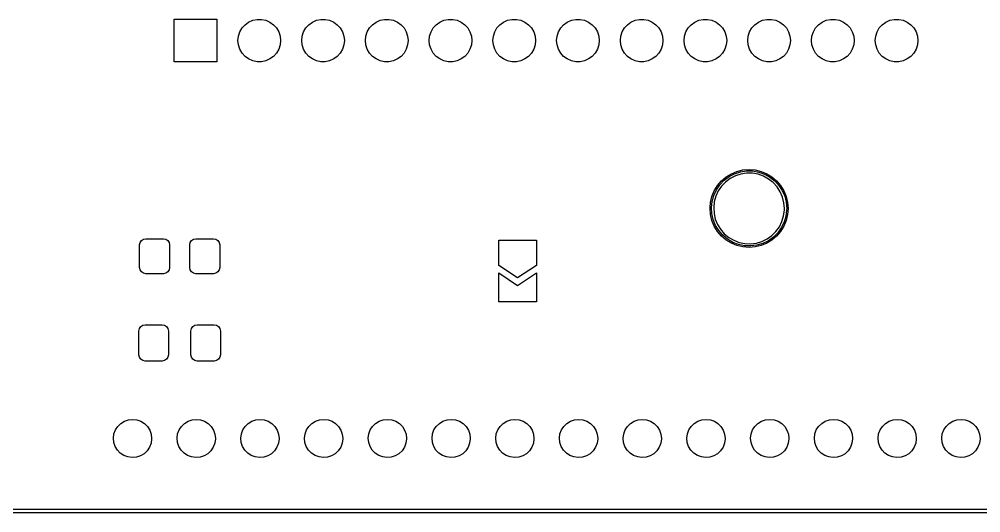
# Model space of a CAD drawing. Extents: x 10 to 287, y -200 to -10.
# Drawn here: x 81.23 to 119.56, y -122.34 to -102.66 of the extents above; entities that cross this region are included whole.
import ezdxf

# ---------------------------------------------------------------- set-up
doc = ezdxf.new("R2010")
doc.units = 0
doc.layers.add('BLACK', color=7, linetype='CONTINUOUS')

msp = doc.modelspace()

# ---------------------------------------------------------------- linework, layer by layer
at = {"layer": 'BLACK', "linetype": 'CONTINUOUS'}
for p, q in [((87.415, -104.355), (87.415, -102.655)), ((87.415, -102.655), (89.115, -102.655)), ((89.115, -102.655), (89.115, -104.355)), ((90.38, -102.769), (90.5423, -102.697)), ((90.5423, -102.697), (90.7162, -102.66)), ((90.7162, -102.66), (90.8938, -102.66)), ((90.8938, -102.66), (91.0677, -102.697)), ((91.0677, -102.697), (91.23, -102.769)), ((92.92, -102.769), (93.0823, -102.697)), ((93.0823, -102.697), (93.2562, -102.66)), ((93.2562, -102.66), (93.4338, -102.66)), ((93.4338, -102.66), (93.6077, -102.697)), ((93.6077, -102.697), (93.77, -102.769)), ((95.46, -102.769), (95.6223, -102.697)), ((95.6223, -102.697), (95.7962, -102.66)), ((95.7962, -102.66), (95.9738, -102.66)), ((95.9738, -102.66), (96.1477, -102.697)), ((96.1477, -102.697), (96.31, -102.769)), ((98, -102.769), (98.1623, -102.697)), ((98.1623, -102.697), (98.3362, -102.66)), ((98.3362, -102.66), (98.5138, -102.66)), ((98.5138, -102.66), (98.6877, -102.697)), ((98.6877, -102.697), (98.85, -102.769)), ((100.54, -102.769), (100.702, -102.697)), ((100.702, -102.697), (100.876, -102.66)), ((100.876, -102.66), (101.054, -102.66)), ((101.054, -102.66), (101.228, -102.697)), ((101.228, -102.697), (101.39, -102.769)), ((103.08, -102.769), (103.242, -102.697)), ((103.242, -102.697), (103.416, -102.66)), ((103.416, -102.66), (103.594, -102.66)), ((103.594, -102.66), (103.768, -102.697)), ((103.768, -102.697), (103.93, -102.769)), ((105.62, -102.769), (105.782, -102.697)), ((105.782, -102.697), (105.956, -102.66)), ((105.956, -102.66), (106.134, -102.66)), ((106.134, -102.66), (106.308, -102.697)), ((106.308, -102.697), (106.47, -102.769)), ((108.16, -102.769), (108.322, -102.697)), ((108.322, -102.697), (108.496, -102.66)), ((108.496, -102.66), (108.674, -102.66)), ((108.674, -102.66), (108.848, -102.697)), ((108.848, -102.697), (109.01, -102.769)), ((110.7, -102.769), (110.862, -102.697)), ((110.862, -102.697), (111.036, -102.66)), ((111.036, -102.66), (111.214, -102.66)), ((111.214, -102.66), (111.388, -102.697)), ((111.388, -102.697), (111.55, -102.769)), ((113.24, -102.769), (113.402, -102.697)), ((113.402, -102.697), (113.576, -102.66)), ((113.576, -102.66), (113.754, -102.66)), ((113.754, -102.66), (113.928, -102.697)), ((113.928, -102.697), (114.09, -102.769)), ((115.78, -102.769), (115.942, -102.697)), ((115.942, -102.697), (116.116, -102.66)), ((116.116, -102.66), (116.294, -102.66)), ((116.294, -102.66), (116.468, -102.697)), ((116.468, -102.697), (116.63, -102.769)), ((90.0285, -103.159), (90.1173, -103.005)), ((90.1173, -103.005), (90.2362, -102.873)), ((90.2362, -102.873), (90.38, -102.769)), ((91.23, -102.769), (91.3738, -102.873)), ((91.3738, -102.873), (91.4927, -103.005)), ((91.4927, -103.005), (91.5815, -103.159)), ((92.5685, -103.159), (92.6573, -103.005)), ((92.6573, -103.005), (92.7762, -102.873)), ((92.7762, -102.873), (92.92, -102.769)), ((93.77, -102.769), (93.9138, -102.873)), ((93.9138, -102.873), (94.0327, -103.005)), ((94.0327, -103.005), (94.1215, -103.159)), ((95.1085, -103.159), (95.1973, -103.005)), ((95.1973, -103.005), (95.3162, -102.873)), ((95.3162, -102.873), (95.46, -102.769)), ((96.31, -102.769), (96.4538, -102.873)), ((96.4538, -102.873), (96.5727, -103.005)), ((96.5727, -103.005), (96.6615, -103.159)), ((97.6485, -103.159), (97.7373, -103.005)), ((97.7373, -103.005), (97.8562, -102.873)), ((97.8562, -102.873), (98, -102.769)), ((98.85, -102.769), (98.9938, -102.873)), ((98.9938, -102.873), (99.1127, -103.005)), ((99.1127, -103.005), (99.2015, -103.159)), ((100.188, -103.159), (100.277, -103.005)), ((100.277, -103.005), (100.396, -102.873)), ((100.396, -102.873), (100.54, -102.769)), ((101.39, -102.769), (101.534, -102.873)), ((101.534, -102.873), (101.653, -103.005)), ((101.653, -103.005), (101.742, -103.159)), ((102.728, -103.159), (102.817, -103.005)), ((102.817, -103.005), (102.936, -102.873)), ((102.936, -102.873), (103.08, -102.769)), ((103.93, -102.769), (104.074, -102.873)), ((104.074, -102.873), (104.193, -103.005)), ((104.193, -103.005), (104.282, -103.159)), ((105.268, -103.159), (105.357, -103.005)), ((105.357, -103.005), (105.476, -102.873)), ((105.476, -102.873), (105.62, -102.769)), ((106.47, -102.769), (106.614, -102.873)), ((106.614, -102.873), (106.733, -103.005)), ((106.733, -103.005), (106.822, -103.159)), ((107.808, -103.159), (107.897, -103.005)), ((107.897, -103.005), (108.016, -102.873)), ((108.016, -102.873), (108.16, -102.769)), ((109.01, -102.769), (109.154, -102.873)), ((109.154, -102.873), (109.273, -103.005)), ((109.273, -103.005), (109.362, -103.159)), ((110.348, -103.159), (110.437, -103.005)), ((110.437, -103.005), (110.556, -102.873)), ((110.556, -102.873), (110.7, -102.769)), ((111.55, -102.769), (111.694, -102.873)), ((111.694, -102.873), (111.813, -103.005)), ((111.813, -103.005), (111.902, -103.159)), ((112.888, -103.159), (112.977, -103.005)), ((112.977, -103.005), (113.096, -102.873)), ((113.096, -102.873), (113.24, -102.769)), ((114.09, -102.769), (114.234, -102.873)), ((114.234, -102.873), (114.353, -103.005)), ((114.353, -103.005), (114.442, -103.159)), ((115.428, -103.159), (115.517, -103.005)), ((115.517, -103.005), (115.636, -102.873)), ((115.636, -102.873), (115.78, -102.769)), ((116.63, -102.769), (116.774, -102.873)), ((116.774, -102.873), (116.893, -103.005)), ((116.893, -103.005), (116.982, -103.159)), ((89.955, -103.505), (89.9736, -103.328)), ((89.9736, -103.328), (90.0285, -103.159)), ((91.5815, -103.159), (91.6364, -103.328)), ((91.6364, -103.328), (91.655, -103.505)), ((92.495, -103.505), (92.5136, -103.328)), ((92.5136, -103.328), (92.5685, -103.159)), ((94.1215, -103.159), (94.1764, -103.328)), ((94.1764, -103.328), (94.195, -103.505)), ((95.035, -103.505), (95.0536, -103.328)), ((95.0536, -103.328), (95.1085, -103.159)), ((96.6615, -103.159), (96.7164, -103.328)), ((96.7164, -103.328), (96.735, -103.505)), ((97.575, -103.505), (97.5936, -103.328)), ((97.5936, -103.328), (97.6485, -103.159)), ((99.2015, -103.159), (99.2564, -103.328)), ((99.2564, -103.328), (99.275, -103.505)), ((100.115, -103.505), (100.134, -103.328)), ((100.134, -103.328), (100.188, -103.159)), ((101.742, -103.159), (101.796, -103.328)), ((101.796, -103.328), (101.815, -103.505)), ((102.655, -103.505), (102.674, -103.328)), ((102.674, -103.328), (102.728, -103.159)), ((104.282, -103.159), (104.336, -103.328)), ((104.336, -103.328), (104.355, -103.505)), ((105.195, -103.505), (105.214, -103.328)), ((105.214, -103.328), (105.268, -103.159)), ((106.822, -103.159), (106.876, -103.328)), ((106.876, -103.328), (106.895, -103.505)), ((107.735, -103.505), (107.754, -103.328)), ((107.754, -103.328), (107.808, -103.159)), ((109.362, -103.159), (109.416, -103.328)), ((109.416, -103.328), (109.435, -103.505)), ((110.275, -103.505), (110.294, -103.328)), ((110.294, -103.328), (110.348, -103.159)), ((111.902, -103.159), (111.956, -103.328)), ((111.956, -103.328), (111.975, -103.505)), ((112.815, -103.505), (112.834, -103.328)), ((112.834, -103.328), (112.888, -103.159)), ((114.442, -103.159), (114.496, -103.328)), ((114.496, -103.328), (114.515, -103.505)), ((115.355, -103.505), (115.374, -103.328)), ((115.374, -103.328), (115.428, -103.159)), ((116.982, -103.159), (117.036, -103.328)), ((117.036, -103.328), (117.055, -103.505)), ((89.9736, -103.682), (89.955, -103.505)), ((90.0285, -103.851), (89.9736, -103.682)), ((90.1173, -104.005), (90.0285, -103.851)), ((91.5815, -103.851), (91.4927, -104.005)), ((91.6364, -103.682), (91.5815, -103.851)), ((91.655, -103.505), (91.6364, -103.682)), ((92.5136, -103.682), (92.495, -103.505)), ((92.5685, -103.851), (92.5136, -103.682)), ((92.6573, -104.005), (92.5685, -103.851)), ((94.1215, -103.851), (94.0327, -104.005)), ((94.1764, -103.682), (94.1215, -103.851)), ((94.195, -103.505), (94.1764, -103.682)), ((95.0536, -103.682), (95.035, -103.505)), ((95.1085, -103.851), (95.0536, -103.682)), ((95.1973, -104.005), (95.1085, -103.851)), ((96.6615, -103.851), (96.5727, -104.005)), ((96.7164, -103.682), (96.6615, -103.851)), ((96.735, -103.505), (96.7164, -103.682)), ((97.5936, -103.682), (97.575, -103.505)), ((97.6485, -103.851), (97.5936, -103.682)), ((97.7373, -104.005), (97.6485, -103.851)), ((99.2015, -103.851), (99.1127, -104.005)), ((99.2564, -103.682), (99.2015, -103.851)), ((99.275, -103.505), (99.2564, -103.682)), ((100.134, -103.682), (100.115, -103.505)), ((100.188, -103.851), (100.134, -103.682)), ((100.277, -104.005), (100.188, -103.851)), ((101.742, -103.851), (101.653, -104.005)), ((101.796, -103.682), (101.742, -103.851)), ((101.815, -103.505), (101.796, -103.682)), ((102.674, -103.682), (102.655, -103.505)), ((102.728, -103.851), (102.674, -103.682)), ((102.817, -104.005), (102.728, -103.851)), ((104.282, -103.851), (104.193, -104.005)), ((104.336, -103.682), (104.282, -103.851)), ((104.355, -103.505), (104.336, -103.682)), ((105.214, -103.682), (105.195, -103.505)), ((105.268, -103.851), (105.214, -103.682)), ((105.357, -104.005), (105.268, -103.851)), ((106.822, -103.851), (106.733, -104.005)), ((106.876, -103.682), (106.822, -103.851)), ((106.895, -103.505), (106.876, -103.682)), ((107.754, -103.682), (107.735, -103.505)), ((107.808, -103.851), (107.754, -103.682)), ((107.897, -104.005), (107.808, -103.851)), ((109.362, -103.851), (109.273, -104.005)), ((109.416, -103.682), (109.362, -103.851)), ((109.435, -103.505), (109.416, -103.682)), ((110.294, -103.682), (110.275, -103.505)), ((110.348, -103.851), (110.294, -103.682)), ((110.437, -104.005), (110.348, -103.851)), ((111.902, -103.851), (111.813, -104.005)), ((111.956, -103.682), (111.902, -103.851)), ((111.975, -103.505), (111.956, -103.682)), ((112.834, -103.682), (112.815, -103.505)), ((112.888, -103.851), (112.834, -103.682)), ((112.977, -104.005), (112.888, -103.851)), ((114.442, -103.851), (114.353, -104.005)), ((114.496, -103.682), (114.442, -103.851)), ((114.515, -103.505), (114.496, -103.682)), ((115.374, -103.682), (115.355, -103.505)), ((115.428, -103.851), (115.374, -103.682)), ((115.517, -104.005), (115.428, -103.851)), ((116.982, -103.851), (116.893, -104.005)), ((117.036, -103.682), (116.982, -103.851)), ((117.055, -103.505), (117.036, -103.682)), ((90.2362, -104.137), (90.1173, -104.005)), ((90.38, -104.241), (90.2362, -104.137)), ((90.5423, -104.313), (90.38, -104.241)), ((91.23, -104.241), (91.0677, -104.313)), ((91.3738, -104.137), (91.23, -104.241)), ((91.4927, -104.005), (91.3738, -104.137)), ((92.7762, -104.137), (92.6573, -104.005)), ((92.92, -104.241), (92.7762, -104.137)), ((93.0823, -104.313), (92.92, -104.241)), ((93.77, -104.241), (93.6077, -104.313)), ((93.9138, -104.137), (93.77, -104.241)), ((94.0327, -104.005), (93.9138, -104.137)), ((95.3162, -104.137), (95.1973, -104.005)), ((95.46, -104.241), (95.3162, -104.137)), ((95.6223, -104.313), (95.46, -104.241)), ((96.31, -104.241), (96.1477, -104.313)), ((96.4538, -104.137), (96.31, -104.241)), ((96.5727, -104.005), (96.4538, -104.137)), ((97.8562, -104.137), (97.7373, -104.005)), ((98, -104.241), (97.8562, -104.137)), ((98.1623, -104.313), (98, -104.241)), ((98.85, -104.241), (98.6877, -104.313)), ((98.9938, -104.137), (98.85, -104.241)), ((99.1127, -104.005), (98.9938, -104.137)), ((100.396, -104.137), (100.277, -104.005)), ((100.54, -104.241), (100.396, -104.137)), ((100.702, -104.313), (100.54, -104.241)), ((101.39, -104.241), (101.228, -104.313)), ((101.534, -104.137), (101.39, -104.241)), ((101.653, -104.005), (101.534, -104.137)), ((102.936, -104.137), (102.817, -104.005)), ((103.08, -104.241), (102.936, -104.137)), ((103.242, -104.313), (103.08, -104.241)), ((103.93, -104.241), (103.768, -104.313)), ((104.074, -104.137), (103.93, -104.241)), ((104.193, -104.005), (104.074, -104.137)), ((105.476, -104.137), (105.357, -104.005)), ((105.62, -104.241), (105.476, -104.137)), ((105.782, -104.313), (105.62, -104.241)), ((106.47, -104.241), (106.308, -104.313)), ((106.614, -104.137), (106.47, -104.241)), ((106.733, -104.005), (106.614, -104.137)), ((108.016, -104.137), (107.897, -104.005)), ((108.16, -104.241), (108.016, -104.137)), ((108.322, -104.313), (108.16, -104.241)), ((109.01, -104.241), (108.848, -104.313)), ((109.154, -104.137), (109.01, -104.241)), ((109.273, -104.005), (109.154, -104.137)), ((110.556, -104.137), (110.437, -104.005)), ((110.7, -104.241), (110.556, -104.137)), ((110.862, -104.313), (110.7, -104.241)), ((111.55, -104.241), (111.388, -104.313)), ((111.694, -104.137), (111.55, -104.241)), ((111.813, -104.005), (111.694, -104.137)), ((113.096, -104.137), (112.977, -104.005)), ((113.24, -104.241), (113.096, -104.137)), ((113.402, -104.313), (113.24, -104.241)), ((114.09, -104.241), (113.928, -104.313)), ((114.234, -104.137), (114.09, -104.241)), ((114.353, -104.005), (114.234, -104.137)), ((115.636, -104.137), (115.517, -104.005)), ((115.78, -104.241), (115.636, -104.137)), ((115.942, -104.313), (115.78, -104.241)), ((116.63, -104.241), (116.468, -104.313)), ((116.774, -104.137), (116.63, -104.241)), ((116.893, -104.005), (116.774, -104.137)), ((89.115, -104.355), (87.415, -104.355)), ((90.7162, -104.35), (90.5423, -104.313)), ((90.8938, -104.35), (90.7162, -104.35)), ((91.0677, -104.313), (90.8938, -104.35)), ((93.2562, -104.35), (93.0823, -104.313)), ((93.4338, -104.35), (93.2562, -104.35)), ((93.6077, -104.313), (93.4338, -104.35)), ((95.7962, -104.35), (95.6223, -104.313)), ((95.9738, -104.35), (95.7962, -104.35)), ((96.1477, -104.313), (95.9738, -104.35)), ((98.3362, -104.35), (98.1623, -104.313)), ((98.5138, -104.35), (98.3362, -104.35)), ((98.6877, -104.313), (98.5138, -104.35)), ((100.876, -104.35), (100.702, -104.313)), ((101.054, -104.35), (100.876, -104.35)), ((101.228, -104.313), (101.054, -104.35)), ((103.416, -104.35), (103.242, -104.313)), ((103.594, -104.35), (103.416, -104.35)), ((103.768, -104.313), (103.594, -104.35)), ((105.956, -104.35), (105.782, -104.313)), ((106.134, -104.35), (105.956, -104.35)), ((106.308, -104.313), (106.134, -104.35)), ((108.496, -104.35), (108.322, -104.313)), ((108.674, -104.35), (108.496, -104.35)), ((108.848, -104.313), (108.674, -104.35)), ((111.036, -104.35), (110.862, -104.313)), ((111.214, -104.35), (111.036, -104.35)), ((111.388, -104.313), (111.214, -104.35)), ((113.576, -104.35), (113.402, -104.313)), ((113.754, -104.35), (113.576, -104.35)), ((113.928, -104.313), (113.754, -104.35)), ((116.116, -104.35), (115.942, -104.313)), ((116.294, -104.35), (116.116, -104.35)), ((116.468, -104.313), (116.294, -104.35)), ((109.412, -108.947), (109.62, -108.819)), ((109.527, -108.934), (109.745, -108.82)), ((109.62, -108.819), (109.845, -108.726)), ((109.745, -108.82), (109.979, -108.744)), ((109.999, -108.833), (109.78, -108.905)), ((109.845, -108.726), (110.083, -108.669)), ((109.979, -108.744), (110.222, -108.706)), ((110.228, -108.798), (109.999, -108.833)), ((110.083, -108.669), (110.326, -108.65)), ((110.222, -108.706), (110.468, -108.709)), ((110.459, -108.801), (110.228, -108.798)), ((110.326, -108.65), (110.569, -108.669)), ((110.686, -108.842), (110.459, -108.801)), ((110.468, -108.709), (110.71, -108.753)), ((110.569, -108.669), (110.806, -108.726)), ((110.904, -108.919), (110.686, -108.842)), ((110.71, -108.753), (110.941, -108.835)), ((110.806, -108.726), (111.032, -108.819)), ((110.941, -108.835), (111.157, -108.953)), ((111.032, -108.819), (111.24, -108.947)), ((109.068, -109.291), (109.226, -109.105)), ((109.161, -109.259), (109.331, -109.081)), ((109.226, -109.105), (109.412, -108.947)), ((109.39, -109.151), (109.23, -109.318)), ((109.331, -109.081), (109.527, -108.934)), ((109.575, -109.012), (109.39, -109.151)), ((109.78, -108.905), (109.575, -109.012)), ((111.106, -109.031), (110.904, -108.919)), ((111.287, -109.174), (111.106, -109.031)), ((111.157, -108.953), (111.35, -109.106)), ((111.24, -108.947), (111.425, -109.105)), ((111.443, -109.345), (111.287, -109.174)), ((111.35, -109.106), (111.515, -109.288)), ((111.425, -109.105), (111.584, -109.291)), ((108.847, -109.724), (108.94, -109.499)), ((108.919, -109.685), (109.022, -109.462)), ((108.94, -109.499), (109.068, -109.291)), ((109.1, -109.508), (109.003, -109.718)), ((109.022, -109.462), (109.161, -109.259)), ((109.23, -109.318), (109.1, -109.508)), ((111.568, -109.539), (111.443, -109.345)), ((111.515, -109.288), (111.648, -109.494)), ((111.66, -109.75), (111.568, -109.539)), ((111.584, -109.291), (111.711, -109.499)), ((111.648, -109.494), (111.746, -109.719)), ((111.711, -109.499), (111.805, -109.724)), ((108.774, -110.17), (108.79, -109.962)), ((108.79, -109.962), (108.847, -109.724)), ((108.827, -110.166), (108.853, -109.922)), ((108.853, -109.922), (108.919, -109.685)), ((108.941, -109.941), (108.916, -110.17)), ((109.003, -109.718), (108.941, -109.941)), ((111.717, -109.975), (111.66, -109.75)), ((111.736, -110.205), (111.717, -109.975)), ((111.746, -109.719), (111.806, -109.958)), ((111.805, -109.724), (111.862, -109.962)), ((111.806, -109.958), (111.827, -110.203)), ((111.862, -109.962), (111.881, -110.205)), ((108.771, -110.205), (108.774, -110.17)), ((108.79, -110.448), (108.771, -110.205)), ((108.841, -110.412), (108.827, -110.166)), ((108.916, -110.17), (108.93, -110.401)), ((111.704, -110.503), (111.734, -110.274)), ((111.734, -110.274), (111.736, -110.205)), ((111.825, -110.276), (111.793, -110.52)), ((111.827, -110.203), (111.825, -110.276)), ((111.881, -110.205), (111.862, -110.448)), ((108.847, -110.685), (108.79, -110.448)), ((108.895, -110.651), (108.841, -110.412)), ((108.94, -110.911), (108.847, -110.685)), ((108.988, -110.879), (108.895, -110.651)), ((108.93, -110.401), (108.981, -110.626)), ((108.981, -110.626), (109.067, -110.84)), ((111.534, -110.931), (111.637, -110.724)), ((111.721, -110.755), (111.612, -110.975)), ((111.637, -110.724), (111.704, -110.503)), ((111.805, -110.685), (111.711, -110.911)), ((111.793, -110.52), (111.721, -110.755)), ((111.862, -110.448), (111.805, -110.685)), ((109.068, -111.119), (108.94, -110.911)), ((109.116, -111.089), (108.988, -110.879)), ((109.067, -110.84), (109.188, -111.037)), ((109.226, -111.304), (109.068, -111.119)), ((109.277, -111.275), (109.116, -111.089)), ((109.188, -111.037), (109.339, -111.212)), ((111.236, -111.282), (111.399, -111.119)), ((111.399, -111.119), (111.534, -110.931)), ((111.584, -111.119), (111.425, -111.304)), ((111.612, -110.975), (111.469, -111.175)), ((111.711, -110.911), (111.584, -111.119)), ((86.049, -111.564), (86.1032, -111.483)), ((86.1032, -111.483), (86.1843, -111.429)), ((86.1843, -111.429), (86.28, -111.41)), ((86.28, -111.41), (86.98, -111.41)), ((86.98, -111.41), (87.0757, -111.429)), ((87.0757, -111.429), (87.1568, -111.483)), ((87.1568, -111.483), (87.211, -111.564)), ((88.049, -111.564), (88.1032, -111.483)), ((88.1032, -111.483), (88.1843, -111.429)), ((88.1843, -111.429), (88.28, -111.41)), ((88.28, -111.41), (88.98, -111.41)), ((88.98, -111.41), (89.0757, -111.429)), ((89.0757, -111.429), (89.1568, -111.483)), ((89.1568, -111.483), (89.211, -111.564)), ((100.35, -112.475), (100.35, -111.475)), ((100.35, -111.475), (101.85, -111.475)), ((101.85, -111.475), (101.85, -112.475)), ((109.412, -111.463), (109.226, -111.304)), ((109.466, -111.432), (109.277, -111.275)), ((109.339, -111.212), (109.517, -111.36)), ((109.62, -111.59), (109.412, -111.463)), ((109.678, -111.556), (109.466, -111.432)), ((109.517, -111.36), (109.717, -111.476)), ((109.717, -111.476), (109.933, -111.559)), ((110.619, -111.584), (110.84, -111.517)), ((110.84, -111.517), (111.048, -111.416)), ((111.095, -111.491), (110.874, -111.599)), ((111.24, -111.463), (111.032, -111.59)), ((111.048, -111.416), (111.236, -111.282)), ((111.295, -111.348), (111.095, -111.491)), ((111.425, -111.304), (111.24, -111.463)), ((111.469, -111.175), (111.295, -111.348)), ((86.03, -111.66), (86.049, -111.564)), ((86.03, -112.56), (86.03, -111.66)), ((87.211, -111.564), (87.23, -111.66)), ((87.23, -111.66), (87.23, -112.56)), ((88.03, -111.66), (88.049, -111.564)), ((88.03, -112.56), (88.03, -111.66)), ((89.211, -111.564), (89.23, -111.66)), ((89.23, -111.66), (89.23, -112.56)), ((109.845, -111.684), (109.62, -111.59)), ((109.908, -111.643), (109.678, -111.556)), ((110.083, -111.741), (109.845, -111.684)), ((110.149, -111.692), (109.908, -111.643)), ((109.933, -111.559), (110.159, -111.605)), ((110.326, -111.76), (110.083, -111.741)), ((110.395, -111.701), (110.149, -111.692)), ((110.159, -111.605), (110.39, -111.613)), ((110.569, -111.741), (110.326, -111.76)), ((110.39, -111.613), (110.619, -111.584)), ((110.638, -111.67), (110.395, -111.701)), ((110.806, -111.684), (110.569, -111.741)), ((110.874, -111.599), (110.638, -111.67)), ((111.032, -111.59), (110.806, -111.684)), ((86.049, -112.655), (86.03, -112.56)), ((86.1032, -112.737), (86.049, -112.655)), ((87.211, -112.655), (87.1568, -112.737)), ((87.23, -112.56), (87.211, -112.655)), ((88.049, -112.655), (88.03, -112.56)), ((88.1032, -112.737), (88.049, -112.655)), ((89.211, -112.655), (89.1568, -112.737)), ((89.23, -112.56), (89.211, -112.655)), ((101.1, -112.975), (100.35, -112.475)), ((101.85, -112.475), (101.1, -112.975)), ((86.1843, -112.791), (86.1032, -112.737)), ((86.28, -112.81), (86.1843, -112.791)), ((86.98, -112.81), (86.28, -112.81)), ((87.0757, -112.791), (86.98, -112.81)), ((87.1568, -112.737), (87.0757, -112.791)), ((88.1843, -112.791), (88.1032, -112.737)), ((88.28, -112.81), (88.1843, -112.791)), ((88.98, -112.81), (88.28, -112.81)), ((89.0757, -112.791), (88.98, -112.81)), ((89.1568, -112.737), (89.0757, -112.791)), ((100.35, -113.925), (100.35, -112.775)), ((100.35, -112.775), (101.1, -113.275)), ((101.1, -113.275), (101.85, -112.775)), ((101.85, -112.775), (101.85, -113.925)), ((101.85, -113.925), (100.35, -113.925)), ((86.024, -114.999), (86.0782, -114.918)), ((86.0782, -114.918), (86.1593, -114.864)), ((86.1593, -114.864), (86.255, -114.845)), ((86.255, -114.845), (86.93, -114.845)), ((86.93, -114.845), (87.0257, -114.864)), ((87.0257, -114.864), (87.1068, -114.918)), ((87.1068, -114.918), (87.161, -114.999)), ((88.099, -114.999), (88.1532, -114.918)), ((88.1532, -114.918), (88.2343, -114.864)), ((88.2343, -114.864), (88.33, -114.845)), ((88.33, -114.845), (89.005, -114.845)), ((89.005, -114.845), (89.1007, -114.864)), ((89.1007, -114.864), (89.1818, -114.918)), ((89.1818, -114.918), (89.236, -114.999)), ((86.005, -115.095), (86.024, -114.999)), ((86.005, -116.045), (86.005, -115.095)), ((87.161, -114.999), (87.18, -115.095)), ((87.18, -115.095), (87.18, -116.045)), ((88.08, -115.095), (88.099, -114.999)), ((88.08, -116.045), (88.08, -115.095)), ((89.236, -114.999), (89.255, -115.095)), ((89.255, -115.095), (89.255, -116.045)), ((86.024, -116.141), (86.005, -116.045)), ((87.18, -116.045), (87.161, -116.141)), ((88.099, -116.141), (88.08, -116.045)), ((89.255, -116.045), (89.236, -116.141)), ((86.0782, -116.222), (86.024, -116.141)), ((86.1593, -116.276), (86.0782, -116.222)), ((86.255, -116.295), (86.1593, -116.276)), ((86.93, -116.295), (86.255, -116.295)), ((87.0257, -116.276), (86.93, -116.295)), ((87.1068, -116.222), (87.0257, -116.276)), ((87.161, -116.141), (87.1068, -116.222)), ((88.1532, -116.222), (88.099, -116.141)), ((88.2343, -116.276), (88.1532, -116.222)), ((88.33, -116.295), (88.2343, -116.276)), ((89.005, -116.295), (88.33, -116.295)), ((89.1007, -116.276), (89.005, -116.295)), ((89.1818, -116.222), (89.1007, -116.276)), ((89.236, -116.141), (89.1818, -116.222)), ((85.1595, -118.898), (85.2809, -118.78)), ((85.2809, -118.78), (85.4256, -118.691)), ((85.4256, -118.691), (85.5864, -118.636)), ((85.5864, -118.636), (85.7553, -118.618)), ((85.7553, -118.618), (85.924, -118.638)), ((85.924, -118.638), (86.084, -118.695)), ((86.084, -118.695), (86.2275, -118.786)), ((86.2275, -118.786), (86.3472, -118.907)), ((87.6995, -118.898), (87.8209, -118.78)), ((87.8209, -118.78), (87.9656, -118.691)), ((87.9656, -118.691), (88.1264, -118.636)), ((88.1264, -118.636), (88.2953, -118.618)), ((88.2953, -118.618), (88.464, -118.638)), ((88.464, -118.638), (88.624, -118.695)), ((88.624, -118.695), (88.7675, -118.786)), ((88.7675, -118.786), (88.8872, -118.907)), ((90.2395, -118.898), (90.3609, -118.78)), ((90.3609, -118.78), (90.5056, -118.691)), ((90.5056, -118.691), (90.6664, -118.636)), ((90.6664, -118.636), (90.8353, -118.618)), ((90.8353, -118.618), (91.004, -118.638)), ((91.004, -118.638), (91.164, -118.695)), ((91.164, -118.695), (91.3075, -118.786)), ((91.3075, -118.786), (91.4272, -118.907)), ((92.7795, -118.898), (92.9009, -118.78)), ((92.9009, -118.78), (93.0456, -118.691)), ((93.0456, -118.691), (93.2064, -118.636)), ((93.2064, -118.636), (93.3753, -118.618)), ((93.3753, -118.618), (93.544, -118.638)), ((93.544, -118.638), (93.704, -118.695)), ((93.704, -118.695), (93.8475, -118.786)), ((93.8475, -118.786), (93.9672, -118.907)), ((95.3195, -118.898), (95.4409, -118.78)), ((95.4409, -118.78), (95.5856, -118.691)), ((95.5856, -118.691), (95.7464, -118.636)), ((95.7464, -118.636), (95.9153, -118.618)), ((95.9153, -118.618), (96.084, -118.638)), ((96.084, -118.638), (96.244, -118.695)), ((96.244, -118.695), (96.3875, -118.786)), ((96.3875, -118.786), (96.5072, -118.907)), ((97.8595, -118.898), (97.9809, -118.78)), ((97.9809, -118.78), (98.1256, -118.691)), ((98.1256, -118.691), (98.2864, -118.636)), ((98.2864, -118.636), (98.4553, -118.618)), ((98.4553, -118.618), (98.624, -118.638)), ((98.624, -118.638), (98.784, -118.695)), ((98.784, -118.695), (98.9275, -118.786)), ((98.9275, -118.786), (99.0472, -118.907)), ((100.399, -118.898), (100.521, -118.78)), ((100.521, -118.78), (100.666, -118.691)), ((100.666, -118.691), (100.826, -118.636)), ((100.826, -118.636), (100.995, -118.618)), ((100.995, -118.618), (101.164, -118.638)), ((101.164, -118.638), (101.324, -118.695)), ((101.324, -118.695), (101.467, -118.786)), ((101.467, -118.786), (101.587, -118.907)), ((102.939, -118.898), (103.061, -118.78)), ((103.061, -118.78), (103.206, -118.691)), ((103.206, -118.691), (103.366, -118.636)), ((103.366, -118.636), (103.535, -118.618)), ((103.535, -118.618), (103.704, -118.638)), ((103.704, -118.638), (103.864, -118.695)), ((103.864, -118.695), (104.007, -118.786)), ((104.007, -118.786), (104.127, -118.907)), ((105.479, -118.898), (105.601, -118.78)), ((105.601, -118.78), (105.746, -118.691)), ((105.746, -118.691), (105.906, -118.636)), ((105.906, -118.636), (106.075, -118.618)), ((106.075, -118.618), (106.244, -118.638)), ((106.244, -118.638), (106.404, -118.695)), ((106.404, -118.695), (106.547, -118.786)), ((106.547, -118.786), (106.667, -118.907)), ((108.019, -118.898), (108.141, -118.78)), ((108.141, -118.78), (108.286, -118.691)), ((108.286, -118.691), (108.446, -118.636)), ((108.446, -118.636), (108.615, -118.618)), ((108.615, -118.618), (108.784, -118.638)), ((108.784, -118.638), (108.944, -118.695)), ((108.944, -118.695), (109.087, -118.786)), ((109.087, -118.786), (109.207, -118.907)), ((110.559, -118.898), (110.681, -118.78)), ((110.681, -118.78), (110.826, -118.691)), ((110.826, -118.691), (110.986, -118.636)), ((110.986, -118.636), (111.155, -118.618)), ((111.155, -118.618), (111.324, -118.638)), ((111.324, -118.638), (111.484, -118.695)), ((111.484, -118.695), (111.627, -118.786)), ((111.627, -118.786), (111.747, -118.907)), ((113.099, -118.898), (113.221, -118.78)), ((113.221, -118.78), (113.366, -118.691)), ((113.366, -118.691), (113.526, -118.636)), ((113.526, -118.636), (113.695, -118.618)), ((113.695, -118.618), (113.864, -118.638)), ((113.864, -118.638), (114.024, -118.695)), ((114.024, -118.695), (114.167, -118.786)), ((114.167, -118.786), (114.287, -118.907)), ((115.639, -118.898), (115.761, -118.78)), ((115.761, -118.78), (115.906, -118.691)), ((115.906, -118.691), (116.066, -118.636)), ((116.066, -118.636), (116.235, -118.618)), ((116.235, -118.618), (116.404, -118.638)), ((116.404, -118.638), (116.564, -118.695)), ((116.564, -118.695), (116.707, -118.786)), ((116.707, -118.786), (116.827, -118.907)), ((118.179, -118.898), (118.301, -118.78)), ((118.301, -118.78), (118.446, -118.691)), ((118.446, -118.691), (118.606, -118.636)), ((118.606, -118.636), (118.775, -118.618)), ((118.775, -118.618), (118.944, -118.638)), ((118.944, -118.638), (119.104, -118.695)), ((119.104, -118.695), (119.247, -118.786)), ((119.247, -118.786), (119.367, -118.907)), ((85.0094, -119.201), (85.0675, -119.041)), ((85.0675, -119.041), (85.1595, -118.898)), ((86.3472, -118.907), (86.4372, -119.051)), ((86.4372, -119.051), (86.4931, -119.211)), ((87.5494, -119.201), (87.6075, -119.041)), ((87.6075, -119.041), (87.6995, -118.898)), ((88.8872, -118.907), (88.9772, -119.051)), ((88.9772, -119.051), (89.0331, -119.211)), ((90.0894, -119.201), (90.1475, -119.041)), ((90.1475, -119.041), (90.2395, -118.898)), ((91.4272, -118.907), (91.5172, -119.051)), ((91.5172, -119.051), (91.5731, -119.211)), ((92.6294, -119.201), (92.6875, -119.041)), ((92.6875, -119.041), (92.7795, -118.898)), ((93.9672, -118.907), (94.0572, -119.051)), ((94.0572, -119.051), (94.1131, -119.211)), ((95.1694, -119.201), (95.2275, -119.041)), ((95.2275, -119.041), (95.3195, -118.898)), ((96.5072, -118.907), (96.5972, -119.051)), ((96.5972, -119.051), (96.6531, -119.211)), ((97.7094, -119.201), (97.7675, -119.041)), ((97.7675, -119.041), (97.8595, -118.898)), ((99.0472, -118.907), (99.1372, -119.051)), ((99.1372, -119.051), (99.1931, -119.211)), ((100.249, -119.201), (100.307, -119.041)), ((100.307, -119.041), (100.399, -118.898)), ((101.587, -118.907), (101.677, -119.051)), ((101.677, -119.051), (101.733, -119.211)), ((102.789, -119.201), (102.847, -119.041)), ((102.847, -119.041), (102.939, -118.898)), ((104.127, -118.907), (104.217, -119.051)), ((104.217, -119.051), (104.273, -119.211)), ((105.329, -119.201), (105.387, -119.041)), ((105.387, -119.041), (105.479, -118.898)), ((106.667, -118.907), (106.757, -119.051)), ((106.757, -119.051), (106.813, -119.211)), ((107.869, -119.201), (107.927, -119.041)), ((107.927, -119.041), (108.019, -118.898)), ((109.207, -118.907), (109.297, -119.051)), ((109.297, -119.051), (109.353, -119.211)), ((110.409, -119.201), (110.467, -119.041)), ((110.467, -119.041), (110.559, -118.898)), ((111.747, -118.907), (111.837, -119.051)), ((111.837, -119.051), (111.893, -119.211)), ((112.949, -119.201), (113.007, -119.041)), ((113.007, -119.041), (113.099, -118.898)), ((114.287, -118.907), (114.377, -119.051)), ((114.377, -119.051), (114.433, -119.211)), ((115.489, -119.201), (115.547, -119.041)), ((115.547, -119.041), (115.639, -118.898)), ((116.827, -118.907), (116.917, -119.051)), ((116.917, -119.051), (116.973, -119.211)), ((118.029, -119.201), (118.087, -119.041)), ((118.087, -119.041), (118.179, -118.898)), ((119.367, -118.907), (119.457, -119.051)), ((119.457, -119.051), (119.513, -119.211)), ((84.9881, -119.369), (85.0094, -119.201)), ((85.0047, -119.538), (84.9881, -119.369)), ((85.0583, -119.7), (85.0047, -119.538)), ((86.4881, -119.57), (86.4277, -119.728)), ((86.5117, -119.401), (86.4881, -119.57)), ((86.4931, -119.211), (86.512, -119.38)), ((86.512, -119.38), (86.5117, -119.401)), ((87.5281, -119.369), (87.5494, -119.201)), ((87.5447, -119.538), (87.5281, -119.369)), ((87.5983, -119.7), (87.5447, -119.538)), ((89.0281, -119.57), (88.9677, -119.728)), ((89.0517, -119.401), (89.0281, -119.57)), ((89.0331, -119.211), (89.052, -119.38)), ((89.052, -119.38), (89.0517, -119.401)), ((90.0681, -119.369), (90.0894, -119.201)), ((90.0847, -119.538), (90.0681, -119.369)), ((90.1383, -119.7), (90.0847, -119.538)), ((91.5681, -119.57), (91.5077, -119.728)), ((91.5917, -119.401), (91.5681, -119.57)), ((91.5731, -119.211), (91.592, -119.38)), ((91.592, -119.38), (91.5917, -119.401)), ((92.6081, -119.369), (92.6294, -119.201)), ((92.6247, -119.538), (92.6081, -119.369)), ((92.6783, -119.7), (92.6247, -119.538)), ((94.1081, -119.57), (94.0477, -119.728)), ((94.1317, -119.401), (94.1081, -119.57)), ((94.1131, -119.211), (94.132, -119.38)), ((94.132, -119.38), (94.1317, -119.401)), ((95.1481, -119.369), (95.1694, -119.201)), ((95.1647, -119.538), (95.1481, -119.369)), ((95.2183, -119.7), (95.1647, -119.538)), ((96.6481, -119.57), (96.5877, -119.728)), ((96.6717, -119.401), (96.6481, -119.57)), ((96.6531, -119.211), (96.672, -119.38)), ((96.672, -119.38), (96.6717, -119.401)), ((97.6881, -119.369), (97.7094, -119.201)), ((97.7047, -119.538), (97.6881, -119.369)), ((97.7583, -119.7), (97.7047, -119.538)), ((99.1881, -119.57), (99.1277, -119.728)), ((99.2117, -119.401), (99.1881, -119.57)), ((99.1931, -119.211), (99.212, -119.38)), ((99.212, -119.38), (99.2117, -119.401)), ((100.228, -119.369), (100.249, -119.201)), ((100.245, -119.538), (100.228, -119.369)), ((100.298, -119.7), (100.245, -119.538)), ((101.728, -119.57), (101.668, -119.728)), ((101.752, -119.401), (101.728, -119.57)), ((101.733, -119.211), (101.752, -119.38)), ((101.752, -119.38), (101.752, -119.401)), ((102.768, -119.369), (102.789, -119.201)), ((102.785, -119.538), (102.768, -119.369)), ((102.838, -119.7), (102.785, -119.538)), ((104.268, -119.57), (104.208, -119.728)), ((104.292, -119.401), (104.268, -119.57)), ((104.273, -119.211), (104.292, -119.38)), ((104.292, -119.38), (104.292, -119.401)), ((105.308, -119.369), (105.329, -119.201)), ((105.325, -119.538), (105.308, -119.369)), ((105.378, -119.7), (105.325, -119.538)), ((106.808, -119.57), (106.748, -119.728)), ((106.832, -119.401), (106.808, -119.57)), ((106.813, -119.211), (106.832, -119.38)), ((106.832, -119.38), (106.832, -119.401)), ((107.848, -119.369), (107.869, -119.201)), ((107.865, -119.538), (107.848, -119.369)), ((107.918, -119.7), (107.865, -119.538)), ((109.348, -119.57), (109.288, -119.728)), ((109.372, -119.401), (109.348, -119.57)), ((109.353, -119.211), (109.372, -119.38)), ((109.372, -119.38), (109.372, -119.401)), ((110.388, -119.369), (110.409, -119.201)), ((110.405, -119.538), (110.388, -119.369)), ((110.458, -119.7), (110.405, -119.538)), ((111.888, -119.57), (111.828, -119.728)), ((111.912, -119.401), (111.888, -119.57)), ((111.893, -119.211), (111.912, -119.38)), ((111.912, -119.38), (111.912, -119.401)), ((112.928, -119.369), (112.949, -119.201)), ((112.945, -119.538), (112.928, -119.369)), ((112.998, -119.7), (112.945, -119.538)), ((114.428, -119.57), (114.368, -119.728)), ((114.452, -119.401), (114.428, -119.57)), ((114.433, -119.211), (114.452, -119.38)), ((114.452, -119.38), (114.452, -119.401)), ((115.468, -119.369), (115.489, -119.201)), ((115.485, -119.538), (115.468, -119.369)), ((115.538, -119.7), (115.485, -119.538)), ((116.968, -119.57), (116.908, -119.728)), ((116.992, -119.401), (116.968, -119.57)), ((116.973, -119.211), (116.992, -119.38)), ((116.992, -119.38), (116.992, -119.401)), ((118.008, -119.369), (118.029, -119.201)), ((118.025, -119.538), (118.008, -119.369)), ((118.078, -119.7), (118.025, -119.538)), ((119.508, -119.57), (119.448, -119.728)), ((119.532, -119.401), (119.508, -119.57)), ((119.513, -119.211), (119.532, -119.38)), ((119.532, -119.38), (119.532, -119.401)), ((85.1463, -119.845), (85.0583, -119.7)), ((85.2643, -119.967), (85.1463, -119.845)), ((86.3337, -119.87), (86.2107, -119.987)), ((86.4277, -119.728), (86.3337, -119.87)), ((87.6863, -119.845), (87.5983, -119.7)), ((87.8043, -119.967), (87.6863, -119.845)), ((88.8737, -119.87), (88.7507, -119.987)), ((88.9677, -119.728), (88.8737, -119.87)), ((90.2263, -119.845), (90.1383, -119.7)), ((90.3443, -119.967), (90.2263, -119.845)), ((91.4137, -119.87), (91.2907, -119.987)), ((91.5077, -119.728), (91.4137, -119.87)), ((92.7663, -119.845), (92.6783, -119.7)), ((92.8843, -119.967), (92.7663, -119.845)), ((93.9537, -119.87), (93.8307, -119.987)), ((94.0477, -119.728), (93.9537, -119.87)), ((95.3063, -119.845), (95.2183, -119.7)), ((95.4243, -119.967), (95.3063, -119.845)), ((96.4937, -119.87), (96.3707, -119.987)), ((96.5877, -119.728), (96.4937, -119.87)), ((97.8463, -119.845), (97.7583, -119.7)), ((97.9643, -119.967), (97.8463, -119.845)), ((99.0337, -119.87), (98.9107, -119.987)), ((99.1277, -119.728), (99.0337, -119.87)), ((100.386, -119.845), (100.298, -119.7)), ((100.504, -119.967), (100.386, -119.845)), ((101.574, -119.87), (101.451, -119.987)), ((101.668, -119.728), (101.574, -119.87)), ((102.926, -119.845), (102.838, -119.7)), ((103.044, -119.967), (102.926, -119.845)), ((104.114, -119.87), (103.991, -119.987)), ((104.208, -119.728), (104.114, -119.87)), ((105.466, -119.845), (105.378, -119.7)), ((105.584, -119.967), (105.466, -119.845)), ((106.654, -119.87), (106.531, -119.987)), ((106.748, -119.728), (106.654, -119.87)), ((108.006, -119.845), (107.918, -119.7)), ((108.124, -119.967), (108.006, -119.845)), ((109.194, -119.87), (109.071, -119.987)), ((109.288, -119.728), (109.194, -119.87)), ((110.546, -119.845), (110.458, -119.7)), ((110.664, -119.967), (110.546, -119.845)), ((111.734, -119.87), (111.611, -119.987)), ((111.828, -119.728), (111.734, -119.87)), ((113.086, -119.845), (112.998, -119.7)), ((113.204, -119.967), (113.086, -119.845)), ((114.274, -119.87), (114.151, -119.987)), ((114.368, -119.728), (114.274, -119.87)), ((115.626, -119.845), (115.538, -119.7)), ((115.744, -119.967), (115.626, -119.845)), ((116.814, -119.87), (116.691, -119.987)), ((116.908, -119.728), (116.814, -119.87)), ((118.166, -119.845), (118.078, -119.7)), ((118.284, -119.967), (118.166, -119.845)), ((119.354, -119.87), (119.231, -119.987)), ((119.448, -119.728), (119.354, -119.87)), ((85.4064, -120.06), (85.2643, -119.967)), ((85.5657, -120.119), (85.4064, -120.06)), ((85.734, -120.142), (85.5657, -120.119)), ((85.9032, -120.126), (85.734, -120.142)), ((86.0648, -120.074), (85.9032, -120.126)), ((86.2107, -119.987), (86.0648, -120.074)), ((87.9464, -120.06), (87.8043, -119.967)), ((88.1057, -120.119), (87.9464, -120.06)), ((88.274, -120.142), (88.1057, -120.119)), ((88.4432, -120.126), (88.274, -120.142)), ((88.6048, -120.074), (88.4432, -120.126)), ((88.7507, -119.987), (88.6048, -120.074)), ((90.4864, -120.06), (90.3443, -119.967)), ((90.6457, -120.119), (90.4864, -120.06)), ((90.814, -120.142), (90.6457, -120.119)), ((90.9832, -120.126), (90.814, -120.142)), ((91.1448, -120.074), (90.9832, -120.126)), ((91.2907, -119.987), (91.1448, -120.074)), ((93.0264, -120.06), (92.8843, -119.967)), ((93.1857, -120.119), (93.0264, -120.06)), ((93.354, -120.142), (93.1857, -120.119)), ((93.5232, -120.126), (93.354, -120.142)), ((93.6848, -120.074), (93.5232, -120.126)), ((93.8307, -119.987), (93.6848, -120.074)), ((95.5664, -120.06), (95.4243, -119.967)), ((95.7257, -120.119), (95.5664, -120.06)), ((95.894, -120.142), (95.7257, -120.119)), ((96.0632, -120.126), (95.894, -120.142)), ((96.2248, -120.074), (96.0632, -120.126)), ((96.3707, -119.987), (96.2248, -120.074)), ((98.1064, -120.06), (97.9643, -119.967)), ((98.2657, -120.119), (98.1064, -120.06)), ((98.434, -120.142), (98.2657, -120.119)), ((98.6032, -120.126), (98.434, -120.142)), ((98.7648, -120.074), (98.6032, -120.126)), ((98.9107, -119.987), (98.7648, -120.074)), ((100.646, -120.06), (100.504, -119.967)), ((100.806, -120.119), (100.646, -120.06)), ((100.974, -120.142), (100.806, -120.119)), ((101.143, -120.126), (100.974, -120.142)), ((101.305, -120.074), (101.143, -120.126)), ((101.451, -119.987), (101.305, -120.074)), ((103.186, -120.06), (103.044, -119.967)), ((103.346, -120.119), (103.186, -120.06)), ((103.514, -120.142), (103.346, -120.119)), ((103.683, -120.126), (103.514, -120.142)), ((103.845, -120.074), (103.683, -120.126)), ((103.991, -119.987), (103.845, -120.074)), ((105.726, -120.06), (105.584, -119.967)), ((105.886, -120.119), (105.726, -120.06)), ((106.054, -120.142), (105.886, -120.119)), ((106.223, -120.126), (106.054, -120.142)), ((106.385, -120.074), (106.223, -120.126)), ((106.531, -119.987), (106.385, -120.074)), ((108.266, -120.06), (108.124, -119.967)), ((108.426, -120.119), (108.266, -120.06)), ((108.594, -120.142), (108.426, -120.119)), ((108.763, -120.126), (108.594, -120.142)), ((108.925, -120.074), (108.763, -120.126)), ((109.071, -119.987), (108.925, -120.074)), ((110.806, -120.06), (110.664, -119.967)), ((110.966, -120.119), (110.806, -120.06)), ((111.134, -120.142), (110.966, -120.119)), ((111.303, -120.126), (111.134, -120.142)), ((111.465, -120.074), (111.303, -120.126)), ((111.611, -119.987), (111.465, -120.074)), ((113.346, -120.06), (113.204, -119.967)), ((113.506, -120.119), (113.346, -120.06)), ((113.674, -120.142), (113.506, -120.119)), ((113.843, -120.126), (113.674, -120.142)), ((114.005, -120.074), (113.843, -120.126)), ((114.151, -119.987), (114.005, -120.074)), ((115.886, -120.06), (115.744, -119.967)), ((116.046, -120.119), (115.886, -120.06)), ((116.214, -120.142), (116.046, -120.119)), ((116.383, -120.126), (116.214, -120.142)), ((116.545, -120.074), (116.383, -120.126)), ((116.691, -119.987), (116.545, -120.074)), ((118.426, -120.06), (118.284, -119.967)), ((118.586, -120.119), (118.426, -120.06)), ((118.754, -120.142), (118.586, -120.119)), ((118.923, -120.126), (118.754, -120.142)), ((119.085, -120.074), (118.923, -120.126)), ((119.231, -119.987), (119.085, -120.074)), ((33.5659, -122.195), (206.771, -122.195)), ((206.846, -122.345), (33.4909, -122.345))]:
    msp.add_line(p, q, dxfattribs=at)

doc.saveas('drawing.dxf')
